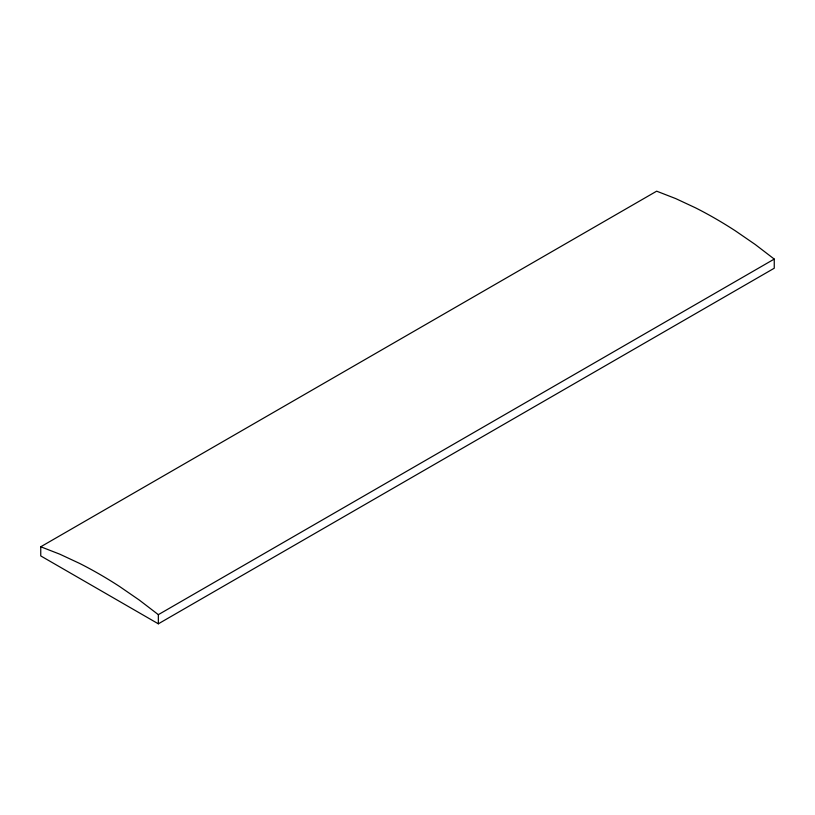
<?xml version="1.0" encoding="UTF-8"?>
<svg xmlns="http://www.w3.org/2000/svg" width="815" height="815" viewBox="0 0 815 815"><rect width="100%" height="100%" fill="white"/><g stroke="black" fill="none" stroke-linecap="round" stroke-linejoin="round"><path stroke-width="1.22" d="M40.75 546.773L656.656 191.179L675.727 198.595L695.429 207.794A447.567 258.406 60 0 1 735.476 230.91L755.179 244.459L774.25 259.078L774.25 268.227L158.344 623.821L40.75 555.922L40.75 546.773L59.821 554.19L79.524 563.379A447.567 258.406 60 0 1 119.571 586.494L139.273 600.054L158.344 614.663L158.344 623.821M158.344 614.663L774.25 259.078"/></g></svg>
